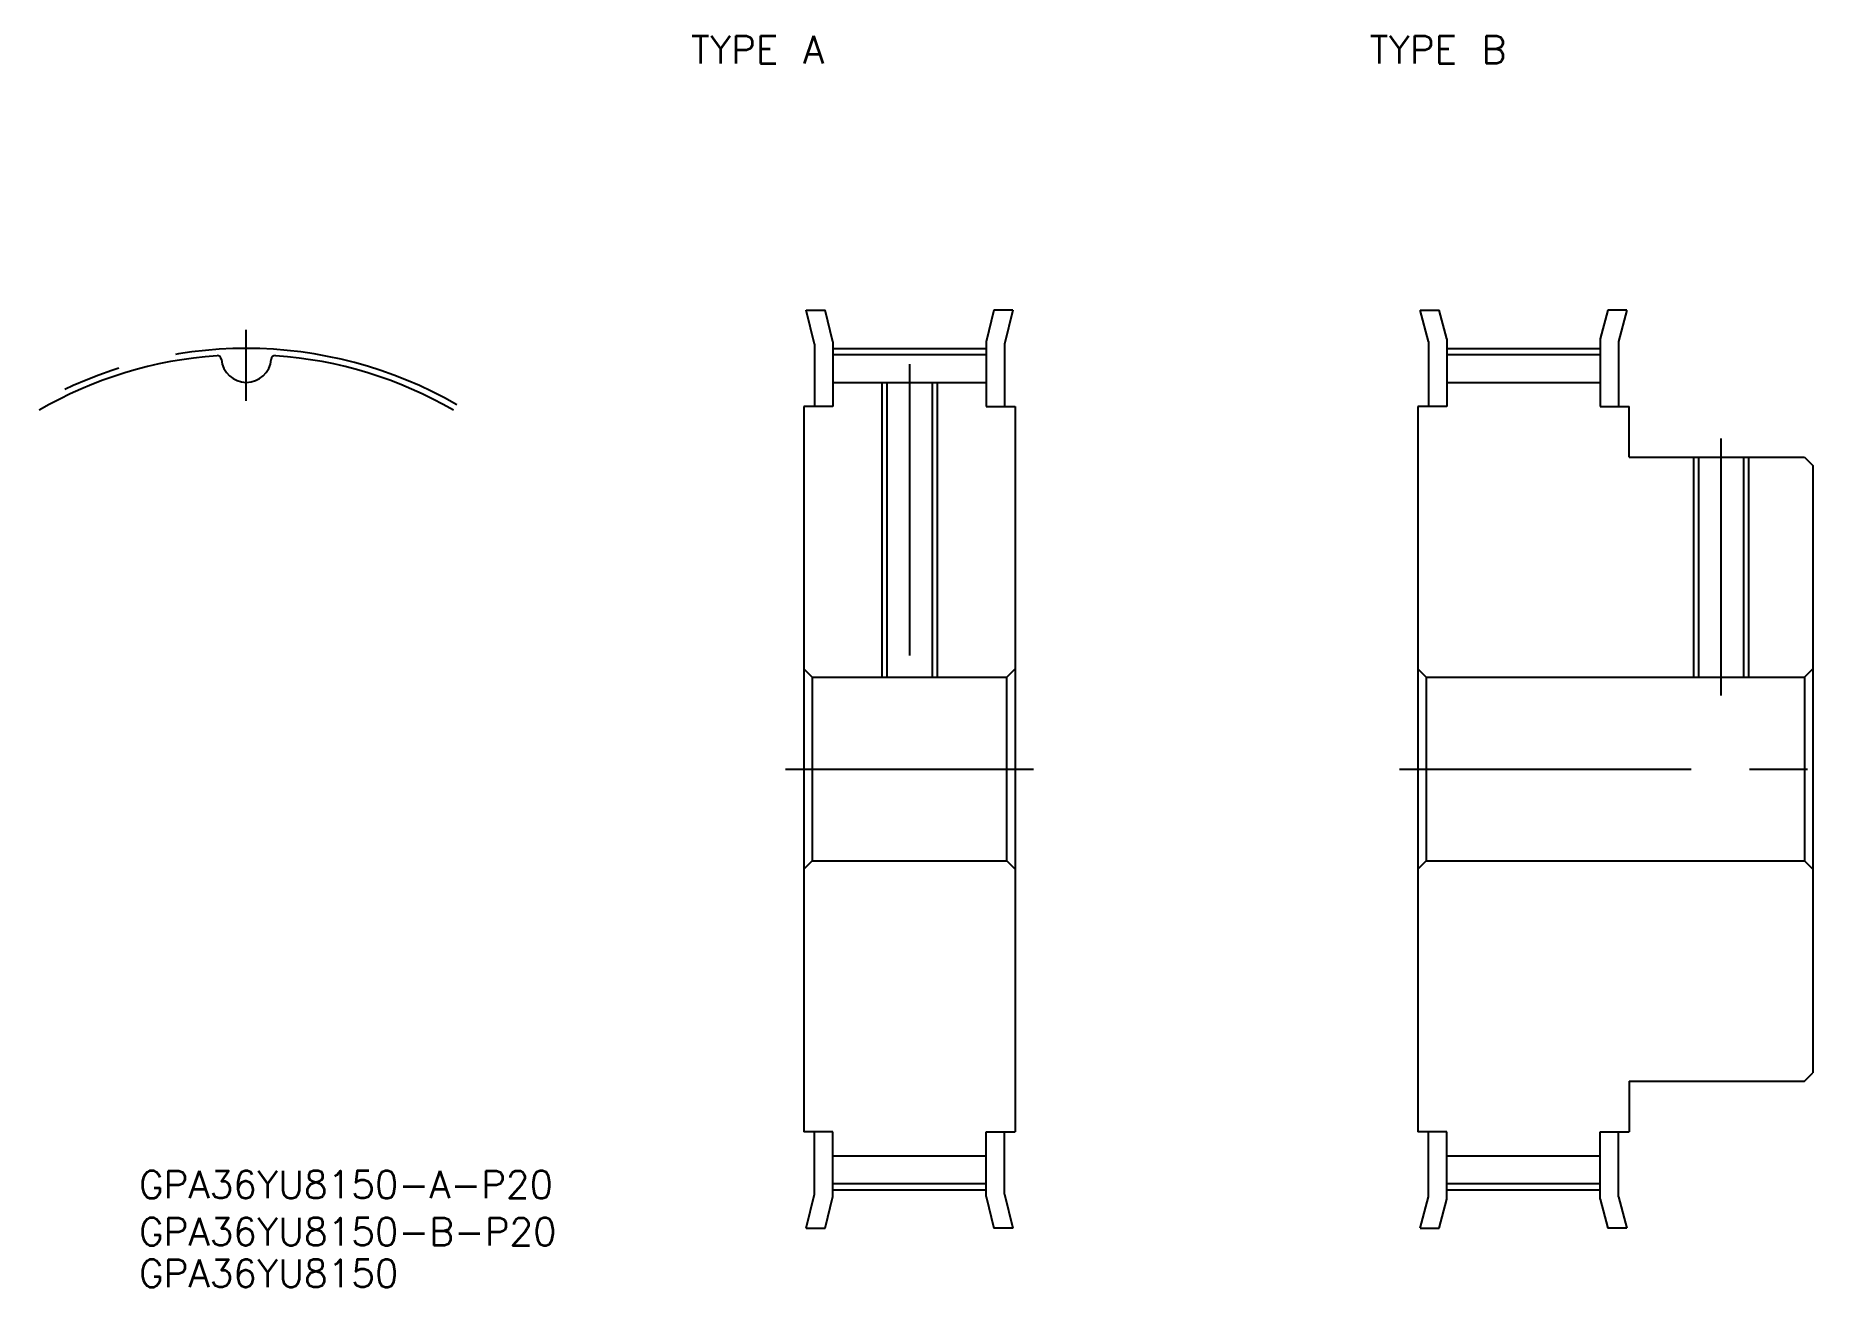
# Model space of a CAD drawing. Extents: x -23 to 173, y -56 to 80.
import ezdxf

# ---------------------------------------------------------------- set-up
doc = ezdxf.new("R2010")
doc.units = 0
doc.linetypes.add('CENTER', pattern=[50.8, 31.75, -6.35, 6.35, -6.35])
doc.layers.get('0').update_dxf_attribs({"linetype": 'CONTINUOUS'})
doc.layers.add('CENTER', color=1, linetype='CENTER')
doc.styles.get("Standard").update_dxf_attribs({"font": 'txt.shx', "height": 3, "bigfont": 'bigfont.shx'})

msp = doc.modelspace()

# ---------------------------------------------------------------- linework, layer by layer
at = {"color": 7, "linetype": 'CONTINUOUS'}
for p, q in [((60.98, 50), (63.04, 50)), ((61.88, 46.31), (60.98, 50)), ((63.88, 46.55), (63.04, 50)), ((81.42, 50), (80.58, 46.55)), ((83.48, 50), (81.42, 50)), ((83.48, 50), (82.58, 46.31)), ((127.86, 50), (129.93, 50)), ((128.76, 46.6), (127.86, 50)), ((130.76, 46.86), (129.93, 50)), ((148.3, 50), (147.46, 46.86)), ((150.36, 50), (148.3, 50)), ((150.36, 50), (149.46, 46.6)), ((61.88, 46.31), (61.88, 39.5)), ((63.88, 46.55), (63.88, 39.5)), ((63.88, 45.15), (80.58, 45.15)), ((80.58, 46.55), (80.58, 39.5)), ((82.58, 46.31), (82.58, 39.5)), ((128.76, 46.6), (128.76, 39.5)), ((130.76, 46.86), (130.76, 39.5)), ((130.76, 45.15), (147.46, 45.15)), ((147.46, 46.86), (147.46, 39.5)), ((149.46, 46.6), (149.46, 39.5)), ((63.88, 42.13), (80.58, 42.13)), ((69.77, 42.13), (69.77, 10)), ((74.69, 42.13), (74.69, 10)), ((130.76, 42.13), (147.46, 42.13)), ((60.73, 39.5), (60.73, -39.5)), ((63.88, 39.5), (60.73, 39.5)), ((80.58, 39.5), (83.73, 39.5)), ((83.73, 39.5), (83.73, -39.5)), ((127.61, 39.5), (127.61, -39.5)), ((130.76, 39.5), (127.61, 39.5)), ((147.46, 39.5), (150.61, 39.5)), ((150.61, 34), (150.61, 39.5)), ((150.61, 34), (169.71, 34)), ((158.16, 34), (158.16, 10)), ((163.07, 34), (163.07, 10)), ((169.71, 34), (170.61, 33.09)), ((170.61, 33.09), (170.61, -33.09)), ((60.73, 10.91), (61.63, 10)), ((61.63, 10), (82.82, 10)), ((61.63, 10), (61.63, -10)), ((83.73, 10.91), (82.82, 10)), ((82.82, -10), (82.82, 10)), ((127.61, 10.91), (128.52, 10)), ((128.52, 10), (169.71, 10)), ((128.52, 10), (128.52, -10)), ((170.61, 10.91), (169.71, 10)), ((169.71, 10), (169.71, -10)), ((60.73, -10.91), (61.63, -10)), ((61.63, -10), (82.82, -10)), ((83.73, -10.91), (82.82, -10)), ((127.61, -10.91), (128.52, -10)), ((128.52, -10), (169.71, -10)), ((170.61, -10.91), (169.71, -10)), ((169.71, -34), (170.61, -33.09)), ((150.61, -34), (169.71, -34)), ((150.61, -34), (150.61, -39.5)), ((63.88, -39.5), (60.73, -39.5)), ((61.88, -46.31), (61.88, -39.5)), ((63.88, -46.55), (63.88, -39.5)), ((80.58, -46.55), (80.58, -39.5)), ((80.58, -39.5), (83.73, -39.5)), ((82.58, -46.31), (82.58, -39.5)), ((130.76, -39.5), (127.61, -39.5)), ((128.76, -46.6), (128.76, -39.5)), ((130.76, -46.86), (130.76, -39.5)), ((147.46, -46.86), (147.46, -39.5)), ((147.46, -39.5), (150.61, -39.5)), ((149.46, -46.6), (149.46, -39.5)), ((63.88, -42.13), (80.58, -42.13)), ((130.76, -42.13), (147.46, -42.13)), ((60.98, -50), (61.88, -46.31)), ((63.04, -50), (63.88, -46.55)), ((63.88, -45.15), (80.58, -45.15)), ((80.58, -46.55), (81.42, -50)), ((82.58, -46.31), (83.48, -50)), ((127.86, -50), (128.76, -46.6)), ((129.93, -50), (130.76, -46.86)), ((130.76, -45.15), (147.46, -45.15)), ((147.46, -46.86), (148.3, -50)), ((149.46, -46.6), (150.36, -50)), ((60.98, -50), (63.04, -50)), ((83.48, -50), (81.42, -50)), ((127.86, -50), (129.93, -50)), ((150.36, -50), (148.3, -50))]:
    msp.add_line(p, q, dxfattribs=at)
at = {"color": 3, "linetype": 'CONTINUOUS'}
for p, q in [((69.23, 42.13), (69.23, 10)), ((75.23, 42.13), (75.23, 10)), ((157.61, 34), (157.61, 10)), ((163.61, 34), (163.61, 10))]:
    msp.add_line(p, q, dxfattribs=at)
at = {"color": 7, "linetype": 'CONTINUOUS'}
for centre, radius, start, end in [((0, 0), 45.15, 94.0542, 120), ((-3.16, 44.59), 0.453, 4.7548, 94.0542), ((3.16, 44.59), 0.453, 85.9457, 175.2452), ((0, 0), 45.15, 60, 85.9458), ((0, 44.85), 2.72, 184.7548, 355.2452)]:
    msp.add_arc(centre, radius, start, end, dxfattribs=at)
at = {"layer": 'CENTER', "color": 1, "linetype": 'CENTER'}
for p, q in [((0, 40.13), (0, 47.84)), ((63.88, 45.83), (80.58, 45.83)), ((130.76, 45.83), (147.46, 45.83)), ((72.23, 44.13), (72.23, 8)), ((160.61, 36), (160.61, 8)), ((58.73, 0), (85.73, 0)), ((125.61, 0), (172.61, 0)), ((63.88, -45.83), (80.58, -45.83)), ((130.76, -45.83), (147.46, -45.83))]:
    msp.add_line(p, q, dxfattribs=at)
msp.add_arc((0, 0), 45.83, 60, 120, dxfattribs=at)

# ---------------------------------------------------------------- texts
at = {"color": 7, "linetype": 'CONTINUOUS'}
for s, p in [('TYPE A', (48.43, 76.88)), ('TYPE B', (122.35, 76.88)), ('GPA36YU8150-A-P20', (-11.71, -46.76)), ('GPA36YU8150-B-P20', (-11.71, -51.89)), ('GPA36YU8150', (-11.71, -56.43))]:
    msp.add_text(s, height=3, dxfattribs=at).set_placement(p)

doc.saveas('drawing.dxf')
